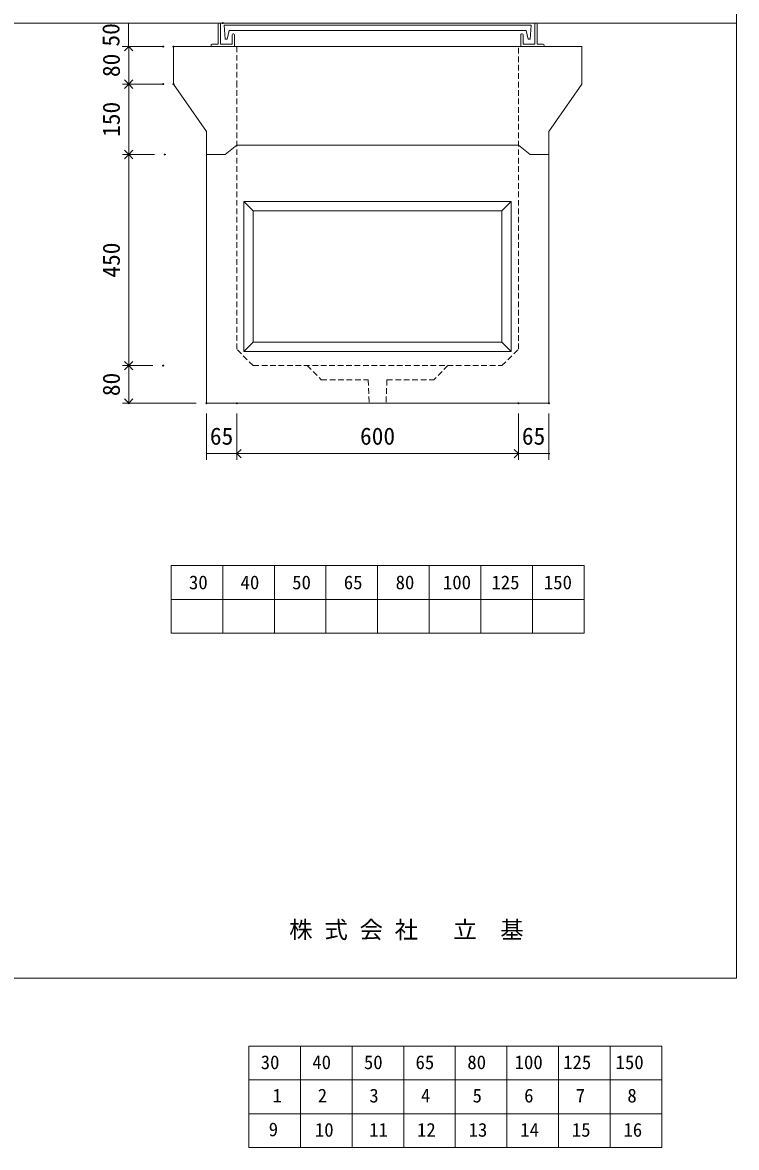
# Model space of a CAD drawing. Units: millimetres, scale not verified. Extents: x -4890 to 18494, y -2318 to 2318.
# Drawn here: x 3368 to 4890, y -2318 to 79 of the extents above; entities that cross this region are included whole.
import ezdxf
from ezdxf.enums import TextEntityAlignment as Align

# ---------------------------------------------------------------- set-up
doc = ezdxf.new("R2010")
doc.units = ezdxf.units.MM
doc.header["$LTSCALE"] = 10
doc.header["$PDMODE"] = 32
doc.header["$PDSIZE"] = 2
doc.linetypes.add('DASHED1', pattern=[1.8, 1.2, -0.6])
doc.layers.add('0-1_Defpoints', color=7, linetype='Continuous')
for name, color, linetype, lineweight in [('0-2_waku', 7, 'Continuous', 18), ('0-3_gaikei', 7, 'Continuous', 18), ('0-4_kakure', 7, 'DASHED1', 5), ('0-5_sunpou', 7, 'Continuous', 5), ('0-9_uchigawa', 6, 'Continuous', 18), ('0-B_futa', 3, 'Continuous', 18), ('0-C_GL', 4, 'Continuous', 18), ('0-E_文字１', 7, 'Continuous', 18), ('1-5_文字２', 7, 'Continuous', 5)]:
    doc.layers.add(name, color=color, linetype=linetype, lineweight=lineweight)
doc.styles.add('ＭＳ ゴシック', font='')
doc.styles.get('ＭＳ ゴシック').set_extended_font_data('MS Gothic')

# ---------------------------------------------------------------- blocks, each defined once
blk = doc.blocks.new('_Open90')
at = {"layer": '0-5_sunpou'}
blk.add_line((0, 0), (-1, 0), dxfattribs=at)
blk.add_lwpolyline([(-0.5, 0.5), (0, 0), (-0.5, -0.5)], dxfattribs=at)
blk = doc.blocks.new('D33')
at = {"layer": '0-1_Defpoints'}
for p in [(5115.33, 2214.36), (5041.9, 2134.36), (5137.33, 2134.36)]:
    blk.add_point(p, dxfattribs=at)
at = {"layer": '0-5_sunpou'}
for p, q in [((5093.33, 2214.36), (5028.9, 2214.36)), ((5041.9, 2196.36), (5041.9, 2152.36)), ((5115.33, 2134.36), (5028.9, 2134.36))]:
    blk.add_line(p, q, dxfattribs=at)
at = {"layer": '0-5_sunpou', "xscale": 18, "yscale": 18}
for p, rotation in [((5041.9, 2214.36), 90), ((5041.9, 2134.36), 270)]:
    blk.add_blockref('_Open90', p, dxfattribs=dict(at, rotation=rotation))
at = {"layer": '0-5_sunpou', "style": 'ＭＳ ゴシック'}
blk.add_text('80', height=36.66, rotation=90, dxfattribs=at).set_placement((5033.9, 2149.36), align=Align.BOTTOM_LEFT)
blk = doc.blocks.new('D34')
at = {"layer": '0-1_Defpoints'}
for p in [(5115.33, 2134.36), (5041.9, 1984.36), (5118.71, 1984.36)]:
    blk.add_point(p, dxfattribs=at)
at = {"layer": '0-5_sunpou'}
for p, q in [((5093.33, 2134.36), (5028.9, 2134.36)), ((5041.9, 2116.36), (5041.9, 2002.36)), ((5096.71, 1984.36), (5028.9, 1984.36))]:
    blk.add_line(p, q, dxfattribs=at)
at = {"layer": '0-5_sunpou', "xscale": 18, "yscale": 18}
for p, rotation in [((5041.9, 2134.36), 90), ((5041.9, 1984.36), 270)]:
    blk.add_blockref('_Open90', p, dxfattribs=dict(at, rotation=rotation))
at = {"layer": '0-5_sunpou', "style": 'ＭＳ ゴシック'}
blk.add_text('150', height=36.66, rotation=90, dxfattribs=at).set_placement((5033.9, 2021.86), align=Align.BOTTOM_LEFT)
blk = doc.blocks.new('D35')
at = {"layer": '0-1_Defpoints'}
for p in [(5118.71, 1984.36), (5041.9, 1534.36), (5115.33, 1534.36)]:
    blk.add_point(p, dxfattribs=at)
at = {"layer": '0-5_sunpou'}
for p, q in [((5096.71, 1984.36), (5028.9, 1984.36)), ((5041.9, 1966.36), (5041.9, 1552.36)), ((5093.33, 1534.36), (5028.9, 1534.36))]:
    blk.add_line(p, q, dxfattribs=at)
at = {"layer": '0-5_sunpou', "xscale": 18, "yscale": 18}
for p, rotation in [((5041.9, 1984.36), 90), ((5041.9, 1534.36), 270)]:
    blk.add_blockref('_Open90', p, dxfattribs=dict(at, rotation=rotation))
at = {"layer": '0-5_sunpou', "style": 'ＭＳ ゴシック'}
blk.add_text('450', height=36.66, rotation=90, dxfattribs=at).set_placement((5033.9, 1721.86), align=Align.BOTTOM_LEFT)
blk = doc.blocks.new('D36')
at = {"layer": '0-1_Defpoints'}
for p in [(5115.33, 1534.36), (5041.9, 1454.36), (5207.33, 1454.36)]:
    blk.add_point(p, dxfattribs=at)
at = {"layer": '0-5_sunpou'}
for p, q in [((5093.33, 1534.36), (5028.9, 1534.36)), ((5041.9, 1516.36), (5041.9, 1472.36)), ((5185.33, 1454.36), (5028.9, 1454.36))]:
    blk.add_line(p, q, dxfattribs=at)
at = {"layer": '0-5_sunpou', "xscale": 18, "yscale": 18}
for p, rotation in [((5041.9, 1534.36), 90), ((5041.9, 1454.36), 270)]:
    blk.add_blockref('_Open90', p, dxfattribs=dict(at, rotation=rotation))
at = {"layer": '0-5_sunpou', "style": 'ＭＳ ゴシック'}
blk.add_text('80', height=36.66, rotation=90, dxfattribs=at).set_placement((5033.9, 1469.36), align=Align.BOTTOM_LEFT)
blk = doc.blocks.new('D37')
at = {"layer": '0-1_Defpoints'}
for p in [(5207.33, 1454.36), (5272.33, 1454.36), (5272.33, 1346.89)]:
    blk.add_point(p, dxfattribs=at)
at = {"layer": '0-5_sunpou'}
for p, q in [((5207.33, 1432.36), (5207.33, 1333.89)), ((5272.33, 1432.36), (5272.33, 1333.89)), ((5207.33, 1346.89), (5272.33, 1346.89))]:
    blk.add_line(p, q, dxfattribs=at)
at = {"layer": '0-5_sunpou', "style": 'ＭＳ ゴシック'}
blk.add_text('65', height=36.66, dxfattribs=at).set_placement((5214.83, 1354.89), align=Align.BOTTOM_LEFT)
blk = doc.blocks.new('D38')
at = {"layer": '0-1_Defpoints'}
for p in [(5272.33, 1454.36), (5872.33, 1454.36), (5872.33, 1346.89)]:
    blk.add_point(p, dxfattribs=at)
at = {"layer": '0-5_sunpou'}
for p, q in [((5272.33, 1432.36), (5272.33, 1333.89)), ((5872.33, 1432.36), (5872.33, 1333.89)), ((5290.33, 1346.89), (5854.33, 1346.89))]:
    blk.add_line(p, q, dxfattribs=at)
at = {"layer": '0-5_sunpou', "xscale": 18, "yscale": 18, "rotation": 180}
blk.add_blockref('_Open90', (5272.33, 1346.89), dxfattribs=at)
at = {"layer": '0-5_sunpou', "xscale": 18, "yscale": 18}
blk.add_blockref('_Open90', (5872.33, 1346.89), dxfattribs=at)
at = {"layer": '0-5_sunpou', "style": 'ＭＳ ゴシック'}
blk.add_text('600', height=36.66, dxfattribs=at).set_placement((5534.83, 1354.89), align=Align.BOTTOM_LEFT)
blk = doc.blocks.new('D39')
at = {"layer": '0-1_Defpoints'}
for p in [(5872.33, 1454.36), (5937.33, 1454.36), (5937.33, 1346.89)]:
    blk.add_point(p, dxfattribs=at)
at = {"layer": '0-5_sunpou'}
for p, q in [((5872.33, 1432.36), (5872.33, 1333.89)), ((5937.33, 1432.36), (5937.33, 1333.89)), ((5872.33, 1346.89), (5937.33, 1346.89))]:
    blk.add_line(p, q, dxfattribs=at)
at = {"layer": '0-5_sunpou', "style": 'ＭＳ ゴシック'}
blk.add_text('65', height=36.66, dxfattribs=at).set_placement((5879.83, 1354.89), align=Align.BOTTOM_LEFT)
blk = doc.blocks.new('D11')
at = {"layer": '0-1_Defpoints'}
for p in [(5242.33, 2264.36), (5041.03, 2214.36), (5137.33, 2214.36)]:
    blk.add_point(p, dxfattribs=at)
at = {"layer": '0-5_sunpou'}
for p, q in [((5220.33, 2264.36), (5028.03, 2264.36)), ((5041.03, 2264.36), (5041.03, 2214.36)), ((5115.33, 2214.36), (5028.03, 2214.36))]:
    blk.add_line(p, q, dxfattribs=at)
at = {"layer": '0-5_sunpou', "style": 'ＭＳ ゴシック'}
blk.add_text('50', height=36.66, rotation=90, dxfattribs=at).set_placement((5033.03, 2214.36), align=Align.BOTTOM_LEFT)

msp = doc.modelspace()

# ---------------------------------------------------------------- linework, layer by layer
at = {"layer": '0-2_waku'}
for p, q in [((4890, 2318.16), (4890, -1956.84)), ((3685.01, -1077.84), (3685.01, -1221.84)), ((3685.01, -1077.84), (3685.01, -1221.84)), ((3685.01, -1077.84), (3685.01, -1221.84)), ((3685.01, -1077.84), (3685.01, -1221.84)), ((3685.01, -1077.84), (4565.01, -1077.84)), ((3795.01, -1077.84), (3795.01, -1221.84)), ((3905.01, -1077.84), (3905.01, -1221.84)), ((3905.01, -1077.84), (3905.01, -1221.84)), ((4015.01, -1077.84), (4015.01, -1221.84)), ((4125.01, -1077.84), (4125.01, -1221.84)), ((4235.01, -1077.84), (4235.01, -1221.84)), ((4345.01, -1077.84), (4345.01, -1221.84)), ((4455.01, -1077.84), (4455.01, -1221.84)), ((4565.01, -1077.84), (4565.01, -1221.84)), ((3685.01, -1149.84), (4565.01, -1149.84)), ((3685.01, -1221.84), (4565.01, -1221.84)), ((-1230, -1956.84), (4890, -1956.84)), ((-1230, -1956.84), (4890, -1956.84))]:
    msp.add_line(p, q, dxfattribs=at)
at = {"layer": '0-3_gaikei'}
for p, q in [((3690.01, 28.16), (3690.01, -51.84)), ((3690.01, 28.16), (3800.01, 28.16)), ((3725.01, 28.16), (4525.01, 28.16)), ((4560.01, 28.16), (4450.01, 28.16)), ((4560.01, 28.16), (4560.01, -51.84)), ((3760.01, -152.84), (3690.01, -51.84)), ((4490.01, -152.84), (4560.01, -51.84)), ((3760.01, -731.84), (3760.01, -152.84)), ((4490.01, -152.84), (4490.01, -201.84)), ((3800.01, -201.84), (3825.01, -181.84)), ((3825.01, -181.84), (4425.01, -181.84)), ((4425.01, -181.84), (4450.01, -201.84)), ((3760.01, -201.84), (3800.01, -201.84)), ((3760.01, -201.84), (3800.01, -201.84)), ((3760.01, -201.84), (3800.01, -201.84)), ((4490.01, -201.84), (4450.01, -201.84)), ((4490.01, -201.84), (4450.01, -201.84)), ((4490.01, -731.84), (4490.01, -201.84)), ((3760.01, -731.84), (4490.01, -731.84)), ((3760.01, -731.84), (4490.01, -731.84))]:
    msp.add_line(p, q, dxfattribs=at)
msp.add_lwpolyline([(4450.01, -201.84), (4490.01, -201.84), (4450.01, -201.84)], dxfattribs=at)
msp.add_lwpolyline([(4450.01, -201.84), (4490.01, -201.84), (4450.01, -201.84)], dxfattribs=at)
at = {"layer": '0-4_kakure'}
for p, q in [((3825.01, 28.16), (3825.01, -51.84)), ((4425.01, -616.84), (4425.01, 28.16)), ((3825.01, -616.84), (3825.01, -51.84)), ((3860.01, -651.84), (3825.01, -616.84)), ((4390.01, -651.84), (4425.01, -616.84)), ((3860.01, -651.84), (4390.01, -651.84)), ((3975.01, -651.84), (4005.01, -681.84)), ((4275.01, -651.84), (4245.01, -681.84)), ((4145.01, -681.84), (4143.01, -731.84)), ((4145.01, -681.84), (4245.01, -681.84))]:
    msp.add_line(p, q, dxfattribs=at)
msp.add_lwpolyline([(4005.01, -681.84), (4105.01, -681.84), (4107.01, -731.84)], dxfattribs=at)
at = {"layer": '0-9_uchigawa'}
for p, q in [((3840.01, -301.84), (3840.01, -621.84)), ((3840.01, -301.84), (4410.01, -301.84)), ((3840.01, -301.84), (3860.01, -321.84)), ((4390.01, -321.84), (4410.01, -301.84)), ((4410.01, -301.84), (4410.01, -621.84)), ((3860.01, -321.84), (3860.01, -601.84)), ((3860.01, -321.84), (3860.01, -601.84)), ((3860.01, -321.84), (4390.01, -321.84)), ((4390.01, -321.84), (4390.01, -601.84)), ((4390.01, -321.84), (4390.01, -601.84)), ((3840.01, -621.84), (3860.01, -601.84)), ((3840.01, -621.84), (4125.01, -621.84)), ((3860.01, -601.84), (4125.01, -601.84)), ((4125.01, -601.84), (4390.01, -601.84)), ((4125.01, -621.84), (4410.01, -621.84)), ((4410.01, -621.84), (4390.01, -601.84))]:
    msp.add_line(p, q, dxfattribs=at)
at = {"layer": '0-B_futa'}
for p, q in [((3785.01, 76.16), (3785.01, 33.16)), ((3787.01, 78.16), (3790.01, 78.16)), ((3790.01, 78.16), (3790.01, 33.16)), ((3797.83, 73.66), (4452.16, 73.66)), ((3797.83, 73.66), (3800.32, 43.66)), ((4452.16, 73.66), (4449.91, 43.66)), ((4460.02, 78.16), (4460.02, 33.16)), ((4460.02, 78.16), (4463.02, 78.16)), ((4465.02, 76.16), (4465.02, 33.16)), ((3808.35, 62.66), (3804.03, 43.66)), ((3808.35, 62.66), (4441.68, 62.66)), ((3815.01, 53.16), (3815.01, 33.16)), ((3817.01, 55.16), (3818.01, 55.16)), ((3820.01, 53.16), (3820.01, 28.16)), ((4430.02, 53.16), (4430.02, 28.16)), ((4433.02, 55.16), (4432.02, 55.16)), ((4435.02, 53.16), (4435.02, 33.16)), ((4441.68, 62.66), (4446, 43.66)), ((3770.01, 31.16), (3770.01, 30.16)), ((3772.01, 33.16), (3785.01, 33.16)), ((3820.01, 28.16), (3772.01, 28.16)), ((3790.01, 33.16), (3815.01, 33.16)), ((3800.32, 43.66), (3804.03, 43.66)), ((4430.02, 28.16), (4478.02, 28.16)), ((4460.02, 33.16), (4435.02, 33.16)), ((4449.91, 43.66), (4446, 43.66)), ((4478.02, 33.16), (4465.02, 33.16)), ((4480.02, 31.16), (4480.02, 30.16))]:
    msp.add_line(p, q, dxfattribs=at)
for centre, start, end in [((3787.01, 76.16), 90, 180), ((4463.02, 76.16), 0, 90), ((3817.01, 53.16), 90, 180), ((3818.01, 53.16), 0, 90), ((4432.02, 53.16), 90, 180), ((4433.02, 53.16), 0, 90), ((3772.01, 31.16), 90, 180), ((3772.01, 30.16), 180, 270), ((4478.02, 31.16), 0, 90), ((4478.02, 30.16), 270, 0)]:
    msp.add_arc(centre, 2, start, end, dxfattribs=at)
at = {"layer": '0-C_GL'}
msp.add_line((-1230, 78.16), (4890, 78.16), dxfattribs=at)
at = {"layer": '1-5_文字２'}
for p, q in [((3850.67, -2102), (3850.67, -2246)), ((3850.67, -2102), (3850.67, -2246)), ((3850.67, -2102), (3850.67, -2246)), ((3850.67, -2102), (3850.67, -2246)), ((3850.67, -2102), (4730.67, -2102)), ((3850.67, -2102), (3850.67, -2246)), ((3850.67, -2102), (3850.67, -2246)), ((3850.67, -2102), (3850.67, -2246)), ((3850.67, -2102), (3850.67, -2246)), ((3850.67, -2102), (4730.67, -2102)), ((3960.67, -2102), (3960.67, -2246)), ((3960.67, -2102), (3960.67, -2246)), ((4070.67, -2102), (4070.67, -2246)), ((4070.67, -2102), (4070.67, -2246)), ((4070.67, -2102), (4070.67, -2246)), ((4070.67, -2102), (4070.67, -2246)), ((4180.67, -2102), (4180.67, -2246)), ((4180.67, -2102), (4180.67, -2246)), ((4290.67, -2102), (4290.67, -2246)), ((4290.67, -2102), (4290.67, -2246)), ((4400.67, -2102), (4400.67, -2246)), ((4400.67, -2102), (4400.67, -2246)), ((4510.67, -2102), (4510.67, -2246)), ((4510.67, -2102), (4510.67, -2246)), ((4620.67, -2102), (4620.67, -2246)), ((4620.67, -2102), (4620.67, -2246)), ((4730.67, -2102), (4730.67, -2246)), ((4730.67, -2102), (4730.67, -2246)), ((3850.67, -2174), (4730.67, -2174)), ((3850.67, -2174), (4730.67, -2174)), ((3850.67, -2246), (4730.67, -2246)), ((3850.67, -2246), (4730.67, -2246)), ((3850.67, -2246), (3850.67, -2318)), ((3850.67, -2246), (3850.67, -2318)), ((3850.67, -2246), (3850.67, -2318)), ((3850.67, -2246), (3850.67, -2318)), ((3850.67, -2246), (4730.67, -2246)), ((3850.67, -2246), (3850.67, -2318)), ((3850.67, -2246), (3850.67, -2318)), ((3850.67, -2246), (3850.67, -2318)), ((3850.67, -2246), (3850.67, -2318)), ((3850.67, -2246), (4730.67, -2246)), ((3960.67, -2246), (3960.67, -2318)), ((3960.67, -2246), (3960.67, -2318)), ((4070.67, -2246), (4070.67, -2318)), ((4070.67, -2246), (4070.67, -2318)), ((4070.67, -2246), (4070.67, -2318)), ((4070.67, -2246), (4070.67, -2318)), ((4180.67, -2246), (4180.67, -2318)), ((4180.67, -2246), (4180.67, -2318)), ((4290.67, -2246), (4290.67, -2318)), ((4290.67, -2246), (4290.67, -2318)), ((4400.67, -2246), (4400.67, -2318)), ((4400.67, -2246), (4400.67, -2318)), ((4510.67, -2246), (4510.67, -2318)), ((4510.67, -2246), (4510.67, -2318)), ((4620.67, -2246), (4620.67, -2318)), ((4620.67, -2246), (4620.67, -2318)), ((4730.67, -2246), (4730.67, -2318)), ((4730.67, -2246), (4730.67, -2318)), ((3850.67, -2318), (4730.67, -2318)), ((3850.67, -2318), (4730.67, -2318))]:
    msp.add_line(p, q, dxfattribs=at)

# ---------------------------------------------------------------- block references
at = {"layer": '0-5_sunpou'}
for name in ['D11', 'D33', 'D34', 'D35', 'D36', 'D37', 'D38', 'D39']:
    msp.add_blockref(name, (-1447.32, -2186.2), dxfattribs=at)

# ---------------------------------------------------------------- texts
at = {"layer": '0-E_文字１', "style": 'ＭＳ ゴシック'}
for s, height, p in [('30', 29.33, (3722.96, -1137.16)), ('40', 29.33, (3832.96, -1137.16)), ('50', 29.33, (3942.96, -1137.16)), ('65', 29.33, (4052.96, -1137.16)), ('80', 29.33, (4163.37, -1137.16)), ('100', 29.33, (4264.24, -1137.16)), ('125', 29.33, (4367.63, -1137.16)), ('150', 29.33, (4479.39, -1137.16)), ('株 式 会 社 \u3000立\u3000基', 36.66, (3936.53, -1883.2))]:
    msp.add_text(s, height=height, dxfattribs=at).set_placement(p, align=Align.BOTTOM_LEFT)
at = {"layer": '1-5_文字２', "style": 'ＭＳ ゴシック'}
for s, p in [('30', (3875.83, -2159.81)), ('30', (3875.83, -2159.81)), ('40', (3985.83, -2159.81)), ('40', (3985.83, -2159.81)), ('50', (4095.83, -2159.81)), ('50', (4095.83, -2159.81)), ('65', (4205.83, -2159.81)), ('65', (4205.83, -2159.81)), ('80', (4316.24, -2159.81)), ('80', (4316.24, -2159.81)), ('100', (4417.11, -2159.81)), ('100', (4417.11, -2159.81)), ('125', (4520.5, -2159.81)), ('125', (4520.5, -2159.81)), ('150', (4632.26, -2159.81)), ('150', (4632.26, -2159.81)), ('1', (3900.97, -2230.85)), ('2', (3997.41, -2230.85)), ('3', (4107.41, -2230.85)), ('4', (4217.41, -2230.85)), ('5', (4327.41, -2230.85)), ('6', (4437.41, -2230.85)), ('7', (4547.41, -2230.85)), ('8', (4657.41, -2230.85)), ('9', (3892.91, -2302.85)), ('10', (3991.32, -2303.81)), ('11', (4106.82, -2303.81)), ('12', (4209.03, -2303.81)), ('13', (4319.03, -2303.81)), ('14', (4429.03, -2303.81)), ('15', (4539.03, -2303.81)), ('16', (4649.03, -2303.81))]:
    msp.add_text(s, height=29.33, dxfattribs=at).set_placement(p, align=Align.BOTTOM_LEFT)

doc.saveas('drawing.dxf')
